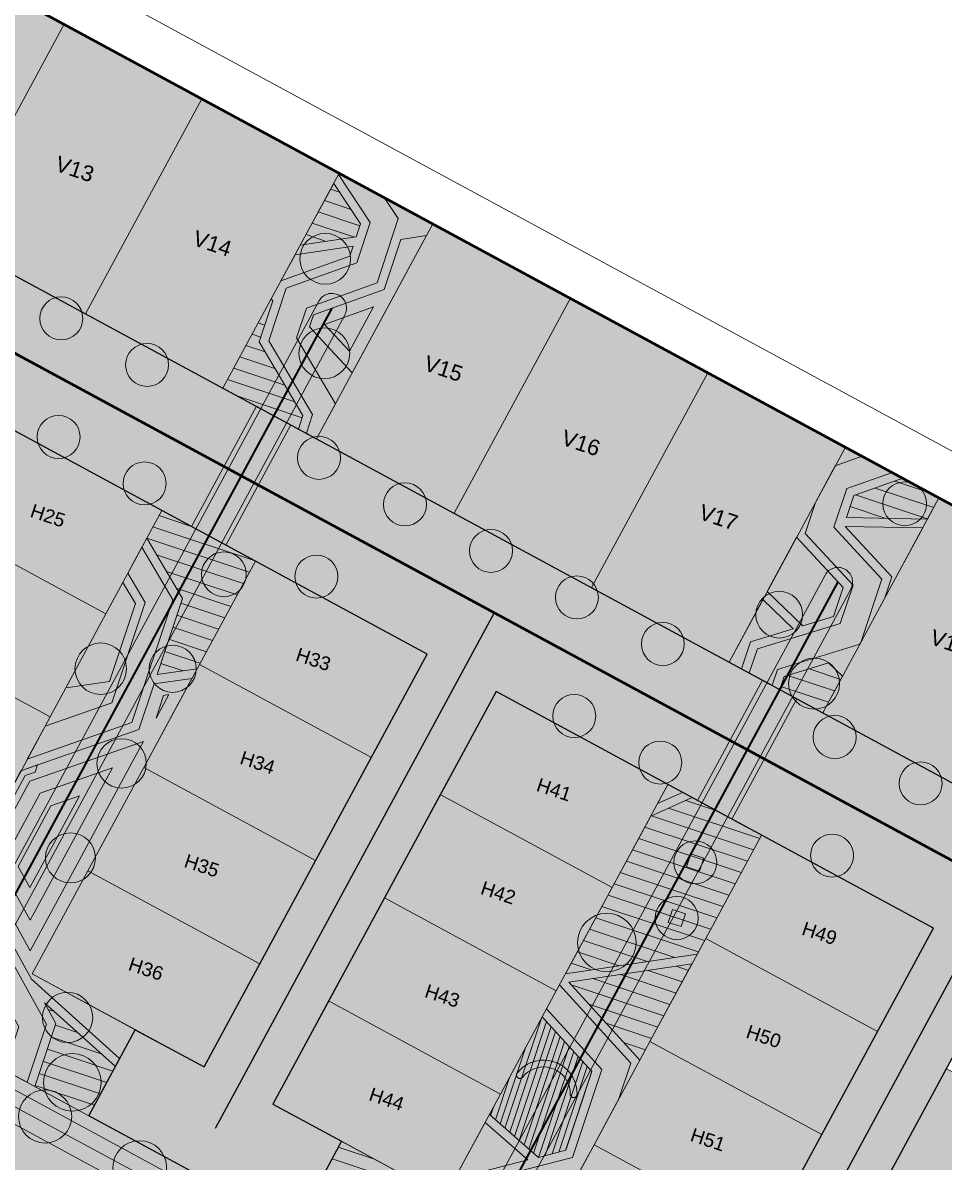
# Model space of a CAD drawing. Header units: metres. Extents: x 338560 to 339836, y 4035198 to 4035840.
# Drawn here: x 339251.2 to 339345.5, y 4035528.2 to 4035644.8 of the extents above; entities that cross this region are included whole.
import ezdxf
from ezdxf.enums import TextEntityAlignment as Align

# ---------------------------------------------------------------- set-up
doc = ezdxf.new("R2010")
doc.units = ezdxf.units.M
for name, color, linetype, lineweight in [('MP_BOUNDARY', 1, 'Continuous', 50), ('MP_BOUNDARY_COORDS', 6, 'Continuous', 18), ('MP_CIRC_EMERGENCY', 30, 'Continuous', 35), ('MP_CIRC_LOCAL', 8, 'Continuous', 25), ('MP_CIRC_PED', 3, 'Continuous', 35), ('MP_CIRC_VEHICLE', 250, 'Continuous', 50), ('MP_CROSSINGS', 7, 'Continuous', 13), ('MP_GARDEN_BEDS', 84, 'Continuous', 13), ('MP_GARDEN_PATH', 41, 'Continuous', 13), ('MP_GREEN', 3, 'Continuous', 13), ('MP_LANDSCAPE', 94, 'Continuous', 13), ('MP_PLOT_HOUSE', 40, 'Continuous', 18), ('MP_PLOT_VILLA', 30, 'Continuous', 18), ('MP_ROADS', 8, 'Continuous', 25), ('MP_TEXT_PLOTNO', 8, 'Continuous', 9), ('MP_TREES', 3, 'Continuous', 13)]:
    doc.layers.add(name, color=color, linetype=linetype, lineweight=lineweight)
for name, color, linetype in [('MP_HATCH_GREEN', 3, 'Continuous'), ('MP_HATCH_LANDSCAPE', 94, 'Continuous'), ('MP_HATCH_RES', 31, 'Continuous'), ('MP_HATCH_ROAD', 252, 'Continuous')]:
    doc.layers.add(name, color=color, linetype=linetype)
doc.styles.add('AR', font='arial.ttf')

msp = doc.modelspace()

# ---------------------------------------------------------------- hatches: boundary and pattern name
at = {"layer": 'MP_HATCH_GREEN', "true_color": 0x96cd78}
for points in [[(339293.16, 4035624.2), (339281.27, 4035602.21), (339271.68, 4035607.39), (339283.58, 4035629.38)], [(339344.96, 4035596.17), (339333.07, 4035574.18), (339323.48, 4035579.37), (339335.38, 4035601.36)], [(339232.02, 4035558.36), (339242.58, 4035552.65), (339248.29, 4035563.21), (339254, 4035573.76), (339259.71, 4035584.31), (339265.42, 4035594.87), (339275, 4035589.68), (339269.29, 4035579.13), (339263.58, 4035568.57), (339257.87, 4035558.02), (339252.16, 4035547.47), (339262.71, 4035541.76), (339257.95, 4035532.96), (339227.26, 4035549.57)], [(339283.82, 4035530.34), (339294.37, 4035524.63), (339300.08, 4035535.18), (339305.8, 4035545.73), (339311.51, 4035556.29), (339317.22, 4035566.84), (339324.68, 4035562.8), (339326.8, 4035561.66), (339321.09, 4035551.1), (339315.38, 4035540.55), (339309.67, 4035529.99), (339303.96, 4035519.44), (339314.51, 4035513.73), (339309.75, 4035504.93), (339279.06, 4035521.54)]]:
    msp.add_hatch(color=7, dxfattribs=at).paths.add_polyline_path(points)
at = {"layer": 'MP_HATCH_GREEN', "true_color": 0x78ba6e}
msp.add_hatch(color=7, dxfattribs=at).paths.add_polyline_path([(339175.46, 4035577.59), (339206.15, 4035560.99), (339210.53, 4035558.62), (339227.26, 4035549.57), (339257.95, 4035532.96), (339273.85, 4035524.36), (339279.06, 4035521.54), (339309.75, 4035504.93), (339314.77, 4035502.22), (339330.86, 4035493.51), (339350.54, 4035482.87), (339341.62, 4035456.1), (339336.89, 4035441.87), (339332.14, 4035443.45), (339309.37, 4035451.03), (339277.11, 4035461.77), (339254.34, 4035469.35), (339222.08, 4035480.09), (339199.31, 4035487.67), (339167.05, 4035498.41), (339144.28, 4035505.99), (339122.46, 4035513.26), (339148.7, 4035592.07), (339154.35, 4035589.01), (339165.14, 4035583.18)])
at = {"layer": 'MP_HATCH_LANDSCAPE', "true_color": 0xe29684}
for points in [[(339276.37, 4035612.22), (339278.16, 4035617.61), (339285.38, 4035620.2), (339286.76, 4035624.35), (339283.5, 4035629.24), (339283.58, 4035629.38), (339288.19, 4035626.89), (339289.63, 4035624.73), (339287.45, 4035618.18), (339280.23, 4035615.59), (339279.21, 4035612.53), (339283.21, 4035605.8), (339281.27, 4035602.21), (339280.22, 4035602.78), (339280.85, 4035604.69)], [(339334.86, 4035583.3), (339336.17, 4035587.22), (339331.26, 4035592.52), (339332.31, 4035595.68), (339334.35, 4035599.45), (339337.11, 4035600.42), (339340.2, 4035598.75), (339335.53, 4035597.11), (339334.21, 4035593.16), (339339.12, 4035587.86), (339336.96, 4035581.38), (339336.86, 4035581.19), (339328.42, 4035578.62), (339327.88, 4035576.99), (339325.55, 4035578.25), (339326.38, 4035580.72)], [(339260.3, 4035575.2), (339263.71, 4035585.45), (339261.94, 4035588.45), (339263.39, 4035591.12), (339266.55, 4035585.75), (339262.36, 4035573.17), (339251.65, 4035569.42), (339253.49, 4035572.82)], [(339316.17, 4035564.91), (339317.22, 4035566.84), (339318.7, 4035566.04)], [(339243.73, 4035554.78), (339245.2, 4035557.5), (339253.61, 4035542.31), (339251.64, 4035536.38), (339249.32, 4035537.63), (339250.78, 4035542.05)], [(339293.51, 4035525.1), (339294.37, 4035524.63), (339294.81, 4035525.43), (339307.46, 4035528.67), (339310.46, 4035537.69), (339304.81, 4035543.91), (339305.8, 4035545.73), (339306.12, 4035546.34), (339313.41, 4035538.32), (339312.2, 4035534.68), (339309.67, 4035529.99), (339307.5, 4035525.99), (339289.51, 4035521.39), (339287.96, 4035516.73), (339285.64, 4035517.98), (339287.49, 4035523.56)]]:
    msp.add_hatch(color=7, dxfattribs=at).paths.add_polyline_path(points)
at = {"layer": 'MP_HATCH_LANDSCAPE', "true_color": 0xd6d6d2}
for points in [[(339285.77, 4035624.21), (339285.32, 4035622.86), (339279.6, 4035622.03), (339283.02, 4035628.34)], [(339276.62, 4035616.52), (339276.79, 4035616.34), (339275.39, 4035612.12), (339279.87, 4035604.58), (339279.41, 4035603.21), (339271.68, 4035607.39)], [(339343.78, 4035593.99), (339335.49, 4035594.15), (339336.24, 4035596.41), (339341.27, 4035598.17), (339344.96, 4035596.17)], [(339267.54, 4035585.86), (339263.89, 4035592.04), (339265.42, 4035594.87), (339275, 4035589.68), (339269.29, 4035579.13), (339269.04, 4035578.68), (339264.95, 4035578.09)], [(339329.13, 4035577.9), (339333.66, 4035579.28), (339335.08, 4035577.91), (339333.07, 4035574.18), (339328.68, 4035576.56)], [(339315.46, 4035563.6), (339319.69, 4035565.5), (339324.68, 4035562.8), (339326.8, 4035561.66), (339321.09, 4035551.1), (339320.21, 4035549.48), (339306.74, 4035547.49), (339311.51, 4035556.29)], [(339315.38, 4035540.55), (339314.34, 4035538.63), (339307.08, 4035546.62), (339319.67, 4035548.49)], [(339257.95, 4035532.96), (339252.44, 4035535.94), (339254.59, 4035542.4), (339253.42, 4035544.51), (339260.67, 4035537.99)], [(339283.82, 4035530.34), (339292.34, 4035525.73), (339286.8, 4035524.31), (339284.83, 4035518.42), (339279.06, 4035521.54)]]:
    msp.add_hatch(color=7, dxfattribs=at).paths.add_polyline_path(points)
at = {"layer": 'MP_HATCH_LANDSCAPE', "true_color": 0x96c44a}
for points in [[(339284.92, 4035608.96), (339280.53, 4035613.65), (339280.95, 4035614.89), (339288.17, 4035617.49), (339289.87, 4035622.61), (339292.51, 4035622.99)], [(339251.01, 4035568.25), (339263.08, 4035572.46), (339264.63, 4035577.13), (339268.51, 4035577.69), (339263.58, 4035568.57), (339257.87, 4035558.02), (339252.16, 4035547.47), (339262.71, 4035541.76), (339261.11, 4035538.8), (339252.08, 4035546.93), (339245.7, 4035558.44), (339248.29, 4035563.21)], [(339257.95, 4035532.96), (339268.99, 4035526.99), (339254.23, 4035517.31), (339254.16, 4035517.37), (339254.02, 4035517.47), (339251.72, 4035519.04), (339251.59, 4035519.12), (339249.08, 4035520.65), (339248.96, 4035520.72), (339246.27, 4035522.19), (339246.16, 4035522.25), (339243.31, 4035523.65), (339243.2, 4035523.7), (339240.23, 4035525.01), (339240.12, 4035525.06), (339237.05, 4035526.28), (339236.94, 4035526.32), (339233.8, 4035527.43), (339233.7, 4035527.47), (339230.51, 4035528.46), (339230.4, 4035528.49), (339227.21, 4035529.36), (339227.1, 4035529.38), (339226.35, 4035529.56), (339223.34, 4035539.02), (339233.91, 4035545.97)]]:
    msp.add_hatch(color=7, dxfattribs=at).paths.add_polyline_path(points)
at = {"layer": 'MP_HATCH_LANDSCAPE', "true_color": 0x4e7834}
for points in [[(339284.67, 4035620.9), (339277.62, 4035618.37), (339279.07, 4035621.04), (339285, 4035621.9)], [(339339.43, 4035585.94), (339340.14, 4035588.08), (339335.35, 4035593.25), (339343.3, 4035593.1)], [(339330.39, 4035592.13), (339335.14, 4035587), (339334.15, 4035584.02), (339331.03, 4035583.07), (339327.39, 4035586.59)], [(339261.44, 4035587.52), (339262.73, 4035585.35), (339260.08, 4035577.38), (339255.61, 4035576.73), (339259.71, 4035584.31)], [(339326.95, 4035585.77), (339330.05, 4035582.77), (339325.67, 4035581.45), (339324.75, 4035578.68), (339323.48, 4035579.37)], [(339245.7, 4035558.44), (339248.29, 4035563.21), (339251.01, 4035568.25), (339252.7, 4035568.84), (339252.46, 4035568.12), (339251.43, 4035567.76), (339248.81, 4035562.92), (339246.39, 4035558.44), (339248.17, 4035555.22), (339247.91, 4035554.45)], [(339295.39, 4035526.51), (339298.51, 4035532.27), (339302.9, 4035528.43)]]:
    msp.add_hatch(color=7, dxfattribs=at).paths.add_polyline_path(points)
at = {"layer": 'MP_HATCH_LANDSCAPE', "true_color": 0xece2cc}
for points in [[(339241.75, 4035537.24), (339241.61, 4035537.19), (339241.47, 4035537.15), (339241.32, 4035537.13), (339241.17, 4035537.13), (339241.03, 4035537.13), (339240.88, 4035537.16), (339240.74, 4035537.19), (339240.6, 4035537.24), (339240.47, 4035537.31), (339240.34, 4035537.38), (339240.22, 4035537.47), (339240.11, 4035537.57), (339240.02, 4035537.68), (339239.93, 4035537.8), (339239.85, 4035537.92), (339239.79, 4035538.06), (339239.74, 4035538.2), (339239.71, 4035538.34), (339239.69, 4035538.49), (339239.68, 4035538.63), (339239.69, 4035538.78), (339239.71, 4035538.93), (339239.75, 4035539.07), (339239.8, 4035539.21), (339239.86, 4035539.34), (339281.5, 4035616.3), (339281.58, 4035616.42), (339281.66, 4035616.54), (339281.76, 4035616.65), (339281.87, 4035616.75), (339281.99, 4035616.83), (339282.12, 4035616.91), (339282.25, 4035616.97), (339282.39, 4035617.02), (339282.53, 4035617.06), (339282.68, 4035617.08), (339282.83, 4035617.08), (339282.97, 4035617.07), (339283.12, 4035617.05), (339283.26, 4035617.02), (339283.4, 4035616.97), (339283.53, 4035616.9), (339283.66, 4035616.83), (339283.78, 4035616.74), (339283.88, 4035616.64), (339283.98, 4035616.53), (339284.07, 4035616.41), (339284.14, 4035616.28), (339284.21, 4035616.15), (339284.26, 4035616.01), (339284.29, 4035615.87), (339284.31, 4035615.72), (339284.32, 4035615.58), (339284.31, 4035615.43), (339284.29, 4035615.28), (339284.25, 4035615.14), (339284.2, 4035615), (339284.14, 4035614.87), (339242.5, 4035537.91), (339242.42, 4035537.79), (339242.33, 4035537.67), (339242.24, 4035537.56), (339242.13, 4035537.46), (339242.01, 4035537.37), (339241.88, 4035537.3)], [(339293.55, 4035509.21), (339293.41, 4035509.16), (339293.26, 4035509.13), (339293.12, 4035509.11), (339292.97, 4035509.1), (339292.82, 4035509.11), (339292.68, 4035509.13), (339292.54, 4035509.17), (339292.4, 4035509.22), (339292.27, 4035509.28), (339292.14, 4035509.36), (339292.02, 4035509.44), (339291.91, 4035509.54), (339291.82, 4035509.65), (339291.73, 4035509.77), (339291.65, 4035509.9), (339291.59, 4035510.03), (339291.54, 4035510.17), (339291.51, 4035510.31), (339291.49, 4035510.46), (339291.48, 4035510.61), (339291.49, 4035510.75), (339291.51, 4035510.9), (339291.55, 4035511.04), (339291.6, 4035511.18), (339291.66, 4035511.31), (339333.3, 4035588.27), (339333.37, 4035588.4), (339333.46, 4035588.51), (339333.56, 4035588.62), (339333.67, 4035588.72), (339333.79, 4035588.81), (339333.92, 4035588.88), (339334.05, 4035588.95), (339334.19, 4035588.99), (339334.33, 4035589.03), (339334.48, 4035589.05), (339334.63, 4035589.06), (339334.77, 4035589.05), (339334.92, 4035589.03), (339335.06, 4035588.99), (339335.2, 4035588.94), (339335.33, 4035588.88), (339335.46, 4035588.8), (339335.57, 4035588.71), (339335.68, 4035588.61), (339335.78, 4035588.5), (339335.87, 4035588.38), (339335.94, 4035588.26), (339336.01, 4035588.12), (339336.06, 4035587.99), (339336.09, 4035587.84), (339336.11, 4035587.7), (339336.12, 4035587.55), (339336.11, 4035587.4), (339336.09, 4035587.26), (339336.05, 4035587.11), (339336, 4035586.98), (339335.94, 4035586.84), (339294.3, 4035509.89), (339294.22, 4035509.76), (339294.13, 4035509.64), (339294.03, 4035509.53), (339293.93, 4035509.43), (339293.81, 4035509.35), (339293.68, 4035509.27)], [(339307.14, 4035535.88), (339307.03, 4035536.22), (339306.88, 4035536.54), (339306.69, 4035536.84), (339306.46, 4035537.12), (339306.19, 4035537.36), (339305.9, 4035537.56), (339305.58, 4035537.72), (339305.24, 4035537.84), (339304.89, 4035537.92), (339304.53, 4035537.95), (339304.18, 4035537.93), (339303.83, 4035537.86), (339303.49, 4035537.75), (339303.16, 4035537.6), (339302.86, 4035537.4), (339302.59, 4035537.17), (339302.34, 4035536.88), (339302.32, 4035536.86), (339302.29, 4035536.84), (339302.26, 4035536.82), (339302.23, 4035536.8), (339302.2, 4035536.79), (339302.17, 4035536.78), (339302.13, 4035536.77), (339302.1, 4035536.77), (339302.06, 4035536.77), (339302.03, 4035536.77), (339302, 4035536.78), (339301.96, 4035536.79), (339301.93, 4035536.8), (339301.9, 4035536.82), (339301.87, 4035536.84), (339301.85, 4035536.86), (339301.82, 4035536.88), (339301.8, 4035536.91), (339301.78, 4035536.94), (339301.76, 4035536.97), (339301.75, 4035537), (339301.74, 4035537.03), (339301.73, 4035537.06), (339301.73, 4035537.1), (339301.73, 4035537.13), (339301.73, 4035537.17), (339301.74, 4035537.2), (339301.75, 4035537.23), (339301.76, 4035537.27), (339301.78, 4035537.3), (339301.8, 4035537.32), (339301.82, 4035537.35), (339302.09, 4035537.65), (339302.12, 4035537.68), (339302.42, 4035537.95), (339302.46, 4035537.98), (339302.8, 4035538.2), (339302.84, 4035538.22), (339303.2, 4035538.39), (339303.25, 4035538.41), (339303.63, 4035538.54), (339303.67, 4035538.55), (339304.07, 4035538.62), (339304.12, 4035538.63), (339304.52, 4035538.65), (339304.57, 4035538.65), (339304.97, 4035538.62), (339305.01, 4035538.61), (339305.41, 4035538.52), (339305.45, 4035538.51), (339305.83, 4035538.38), (339305.88, 4035538.36), (339306.24, 4035538.17), (339306.28, 4035538.15), (339306.61, 4035537.92), (339306.64, 4035537.89), (339306.94, 4035537.62), (339306.97, 4035537.59), (339307.24, 4035537.28), (339307.26, 4035537.24), (339307.48, 4035536.9), (339307.5, 4035536.86), (339307.67, 4035536.5), (339307.69, 4035536.45), (339307.81, 4035536.07), (339307.82, 4035536.02), (339307.9, 4035535.63), (339307.9, 4035535.58), (339307.92, 4035535.18), (339307.92, 4035535.14), (339307.91, 4035535.11), (339307.91, 4035535.08), (339307.9, 4035535.04), (339307.88, 4035535.01), (339307.87, 4035534.98), (339307.85, 4035534.95), (339307.83, 4035534.93), (339307.8, 4035534.9), (339307.78, 4035534.88), (339307.75, 4035534.86), (339307.72, 4035534.85), (339307.69, 4035534.83), (339307.65, 4035534.82), (339307.62, 4035534.82), (339307.58, 4035534.81), (339307.55, 4035534.81), (339307.52, 4035534.82), (339307.48, 4035534.82), (339307.45, 4035534.83), (339307.42, 4035534.85), (339307.39, 4035534.86), (339307.36, 4035534.88), (339307.33, 4035534.9), (339307.31, 4035534.93), (339307.29, 4035534.96), (339307.27, 4035534.98), (339307.25, 4035535.01), (339307.24, 4035535.05), (339307.23, 4035535.08), (339307.22, 4035535.11), (339307.22, 4035535.15), (339307.2, 4035535.53)]]:
    msp.add_hatch(color=7, dxfattribs=at).paths.add_polyline_path(points)
at = {"layer": 'MP_HATCH_LANDSCAPE', "true_color": 0x6ea046}
for points in [[(339320.46, 4035557.99), (339320.91, 4035559.32), (339319.58, 4035559.76), (339319.13, 4035558.43)], [(339318.57, 4035552.3), (339319.01, 4035553.62), (339317.68, 4035554.07), (339317.24, 4035552.74)]]:
    msp.add_hatch(color=7, dxfattribs=at).paths.add_polyline_path(points)
at = {"layer": 'MP_HATCH_LANDSCAPE', "true_color": 0xcc9264}
msp.add_hatch(color=7, dxfattribs=at).paths.add_polyline_path([(339304.36, 4035543.08), (339309.44, 4035537.48), (339306.76, 4035529.42), (339303.96, 4035528.7), (339298.95, 4035533.08), (339300.08, 4035535.18)])
at = {"layer": 'MP_HATCH_RES', "true_color": 0xfecc66}
for points in [[(339241.36, 4035652.22), (339255.44, 4035644.61), (339243.54, 4035622.62), (339229.47, 4035630.24)], [(339255.44, 4035644.61), (339269.51, 4035637), (339257.61, 4035615.01), (339243.54, 4035622.62)], [(339269.51, 4035637), (339283.58, 4035629.38), (339271.68, 4035607.39), (339257.61, 4035615.01)], [(339293.16, 4035624.2), (339307.24, 4035616.58), (339295.34, 4035594.6), (339281.27, 4035602.21)], [(339307.24, 4035616.58), (339321.31, 4035608.97), (339309.41, 4035586.98), (339295.34, 4035594.6)], [(339321.31, 4035608.97), (339335.38, 4035601.36), (339323.48, 4035579.37), (339309.41, 4035586.98)], [(339344.96, 4035596.17), (339359.04, 4035588.56), (339347.14, 4035566.57), (339333.07, 4035574.18)]]:
    msp.add_hatch(color=7, dxfattribs=at).paths.add_polyline_path(points)
at = {"layer": 'MP_HATCH_RES', "true_color": 0xf26722}
for points in [[(339247.83, 4035604.39), (339265.42, 4035594.87), (339259.71, 4035584.31), (339242.12, 4035593.83)], [(339242.12, 4035593.83), (339259.71, 4035584.31), (339254, 4035573.76), (339236.41, 4035583.28)], [(339275, 4035589.68), (339292.59, 4035580.17), (339286.88, 4035569.61), (339269.29, 4035579.13)], [(339236.41, 4035583.28), (339254, 4035573.76), (339248.29, 4035563.21), (339230.69, 4035572.72)], [(339269.29, 4035579.13), (339286.88, 4035569.61), (339281.17, 4035559.06), (339263.58, 4035568.57)], [(339299.63, 4035576.36), (339317.22, 4035566.84), (339311.51, 4035556.29), (339293.92, 4035565.81)], [(339263.58, 4035568.57), (339281.17, 4035559.06), (339275.46, 4035548.5), (339257.87, 4035558.02)], [(339293.92, 4035565.81), (339311.51, 4035556.29), (339305.8, 4035545.73), (339288.2, 4035555.25)], [(339326.8, 4035561.66), (339344.39, 4035552.14), (339338.68, 4035541.59), (339321.09, 4035551.1)], [(339257.87, 4035558.02), (339275.46, 4035548.5), (339269.75, 4035537.95), (339252.16, 4035547.47)], [(339288.2, 4035555.25), (339305.8, 4035545.73), (339300.08, 4035535.18), (339282.49, 4035544.7)], [(339321.09, 4035551.1), (339338.68, 4035541.59), (339332.97, 4035531.03), (339315.38, 4035540.55)], [(339282.49, 4035544.7), (339300.08, 4035535.18), (339294.37, 4035524.63), (339276.78, 4035534.14)], [(339315.38, 4035540.55), (339332.97, 4035531.03), (339327.26, 4035520.48), (339309.67, 4035529.99)], [(339345.71, 4035537.78), (339363.3, 4035528.26), (339357.59, 4035517.71), (339340, 4035527.22)], [(339309.67, 4035529.99), (339327.26, 4035520.48), (339321.55, 4035509.92), (339303.96, 4035519.44)]]:
    msp.add_hatch(color=7, dxfattribs=at).paths.add_polyline_path(points)
at = {"layer": 'MP_HATCH_ROAD', "true_color": 0xe1e1e1}
h = msp.add_hatch(color=7, dxfattribs=at)
h.paths.add_polyline_path([(339001.22, 4035480.22), (338999.08, 4035482.3), (338997.15, 4035484.59), (338995.46, 4035487.06), (338994.02, 4035489.68), (338992.85, 4035492.44), (338991.96, 4035495.29), (338991.36, 4035498.23), (338991.06, 4035501.2), (338991.05, 4035504.19), (338991.34, 4035507.17), (338991.93, 4035510.11), (339037.71, 4035691.48), (339038.55, 4035694.23), (339039.64, 4035696.88), (339040.99, 4035699.42), (339042.56, 4035701.82), (339044.37, 4035704.06), (339046.37, 4035706.11), (339048.57, 4035707.96), (339050.93, 4035709.6), (339053.44, 4035711), (339056.07, 4035712.15), (339058.79, 4035713.05), (339061.6, 4035713.68), (339064.44, 4035714.04), (339067.31, 4035714.13), (339070.18, 4035713.95), (339073.01, 4035713.49), (339075.79, 4035712.76), (339078.49, 4035711.77), (339081.08, 4035710.52), (339436.15, 4035518.41), (339444.16, 4035542.5), (339462.03, 4035532.83), (339454.01, 4035508.75), (339769.23, 4035338.2), (339771.72, 4035336.69), (339774.05, 4035334.95), (339776.2, 4035333), (339778.15, 4035330.84), (339779.88, 4035328.51), (339781.38, 4035326.02), (339782.63, 4035323.4), (339783.62, 4035320.66), (339784.34, 4035317.85), (339784.79, 4035314.98), (339784.95, 4035312.07), (339784.84, 4035309.17), (339784.44, 4035306.29), (339783.77, 4035303.46), (339782.83, 4035300.71), (339781.62, 4035298.07), (339780.17, 4035295.55), (339751.82, 4035251.6), (339750.04, 4035249.13), (339748.03, 4035246.85), (339745.79, 4035244.79), (339743.35, 4035242.96), (339740.74, 4035241.4), (339737.99, 4035240.1), (339735.12, 4035239.09), (339732.16, 4035238.38), (339729.14, 4035237.97), (339726.1, 4035237.86), (339723.07, 4035238.07), (339720.07, 4035238.58), (339717.13, 4035239.39), (339631.04, 4035268.06), (339623.15, 4035244.34), (339619.66, 4035245.5), (339611.76, 4035248.13), (339619.66, 4035271.85), (339011.54, 4035474.3), (339008.75, 4035475.38), (339006.09, 4035476.74), (339003.57, 4035478.36)])
h.paths.add_polyline_path([(339163.89, 4035488.92), (339156.3, 4035491.45), (339141.14, 4035445.91), (339188.58, 4035430.11), (339203.74, 4035475.66), (339196.15, 4035478.18), (339199.31, 4035487.67), (339222.08, 4035480.09), (339218.92, 4035470.6), (339211.33, 4035473.13), (339196.17, 4035427.59), (339243.61, 4035411.79), (339258.77, 4035457.34), (339251.18, 4035459.86), (339254.34, 4035469.35), (339277.11, 4035461.77), (339273.95, 4035452.28), (339266.36, 4035454.81), (339251.2, 4035409.27), (339298.64, 4035393.47), (339313.8, 4035439.02), (339306.21, 4035441.54), (339309.37, 4035451.03), (339332.14, 4035443.45), (339328.98, 4035433.96), (339321.39, 4035436.49), (339306.23, 4035390.95), (339331.21, 4035382.63), (339378.65, 4035366.84), (339388.78, 4035363.47), (339405.81, 4035414.63), (339404.43, 4035415.72), (339403.01, 4035417.07), (339401.73, 4035418.56), (339400.61, 4035420.17), (339399.64, 4035421.88), (339398.85, 4035423.68), (339398.24, 4035425.54), (339397.81, 4035427.46), (339397.58, 4035429.41), (339397.54, 4035431.37), (339397.68, 4035433.33), (339398.02, 4035435.26), (339398.55, 4035437.15), (339399.26, 4035438.98), (339400.15, 4035440.73), (339401.2, 4035442.39), (339402.41, 4035443.93), (339403.77, 4035445.35), (339405.26, 4035446.63), (339406.87, 4035447.75), (339408.58, 4035448.72), (339410.37, 4035449.51), (339412.24, 4035450.12), (339413.5, 4035450.4), (339431.66, 4035504.92), (339351.42, 4035548.33), (339328.58, 4035506.12), (339335.62, 4035502.31), (339330.86, 4035493.51), (339309.75, 4035504.93), (339314.51, 4035513.73), (339321.55, 4035509.92), (339344.39, 4035552.14), (339299.63, 4035576.36), (339276.78, 4035534.14), (339283.82, 4035530.34), (339279.06, 4035521.54), (339257.95, 4035532.96), (339262.71, 4035541.76), (339269.75, 4035537.95), (339292.59, 4035580.17), (339247.83, 4035604.39), (339224.98, 4035562.17), (339232.02, 4035558.36), (339227.26, 4035549.57), (339206.15, 4035560.99), (339210.91, 4035569.78), (339217.95, 4035565.98), (339240.79, 4035608.19), (339196.03, 4035632.41), (339173.19, 4035590.19), (339180.22, 4035586.39), (339175.46, 4035577.59), (339154.35, 4035589.01), (339159.11, 4035597.81), (339166.15, 4035594), (339188.99, 4035636.22), (339134.65, 4035665.62), (339100.2, 4035684.26), (339074.71, 4035698.05), (339073.03, 4035698.86), (339071.59, 4035699.39), (339070.11, 4035699.77), (339068.6, 4035700.02), (339067.07, 4035700.12), (339065.54, 4035700.07), (339064.03, 4035699.88), (339062.53, 4035699.54), (339061.08, 4035699.06), (339059.68, 4035698.45), (339058.34, 4035697.7), (339057.09, 4035696.83), (339055.92, 4035695.84), (339054.85, 4035694.75), (339053.89, 4035693.56), (339053.05, 4035692.28), (339052.33, 4035690.93), (339051.75, 4035689.51), (339051.2, 4035687.73), (339005.59, 4035507.02), (339005.21, 4035505.11), (339005.05, 4035503.53), (339005.06, 4035501.93), (339005.22, 4035500.35), (339005.54, 4035498.78), (339006.01, 4035497.26), (339006.63, 4035495.79), (339007.4, 4035494.4), (339008.3, 4035493.08), (339009.33, 4035491.86), (339010.47, 4035490.75), (339011.72, 4035489.76), (339013.06, 4035488.9), (339014.48, 4035488.18), (339016.29, 4035487.47), (339072.83, 4035468.65), (339093.7, 4035461.7), (339133.55, 4035448.44), (339148.71, 4035493.98), (339141.12, 4035496.5), (339144.28, 4035505.99), (339167.05, 4035498.41)])
h.paths.add_polyline_path([(339518.74, 4035370.79), (339503.58, 4035325.24), (339551.02, 4035309.45), (339566.18, 4035354.99), (339558.59, 4035357.52), (339561.75, 4035367.01), (339584.52, 4035359.43), (339581.36, 4035349.94), (339573.77, 4035352.47), (339558.61, 4035306.92), (339606.05, 4035291.13), (339621.21, 4035336.67), (339613.62, 4035339.2), (339616.78, 4035348.69), (339639.55, 4035341.11), (339636.4, 4035331.62), (339628.8, 4035334.15), (339613.64, 4035288.6), (339721.22, 4035252.79), (339723.12, 4035252.26), (339724.72, 4035251.99), (339726.34, 4035251.88), (339727.96, 4035251.93), (339729.57, 4035252.15), (339731.14, 4035252.53), (339732.67, 4035253.07), (339734.14, 4035253.76), (339735.53, 4035254.6), (339736.83, 4035255.57), (339738.02, 4035256.67), (339739.09, 4035257.88), (339740.25, 4035259.49), (339768.22, 4035302.85), (339769.16, 4035304.49), (339769.81, 4035305.9), (339770.31, 4035307.36), (339770.67, 4035308.87), (339770.88, 4035310.4), (339770.94, 4035311.95), (339770.85, 4035313.5), (339770.61, 4035315.03), (339770.23, 4035316.53), (339769.7, 4035317.98), (339769.03, 4035319.38), (339768.23, 4035320.71), (339767.31, 4035321.95), (339766.27, 4035323.1), (339765.13, 4035324.14), (339763.89, 4035325.07), (339762.27, 4035326.05), (339449.52, 4035495.26), (339432.48, 4035444.08), (339433.32, 4035443.1), (339434.45, 4035441.49), (339435.41, 4035439.78), (339436.2, 4035437.99), (339436.82, 4035436.12), (339437.24, 4035434.21), (339437.48, 4035432.26), (339437.52, 4035430.29), (339437.37, 4035428.34), (339437.03, 4035426.4), (339436.5, 4035424.51), (339435.79, 4035422.68), (339434.91, 4035420.93), (339433.85, 4035419.28), (339432.64, 4035417.73), (339431.29, 4035416.31), (339429.8, 4035415.04), (339428.19, 4035413.91), (339426.48, 4035412.95), (339424.68, 4035412.16), (339422.82, 4035411.54), (339420.9, 4035411.12), (339418.95, 4035410.88), (339417.2, 4035410.84), (339400.16, 4035359.68), (339495.99, 4035327.77), (339511.15, 4035373.31), (339503.56, 4035375.84), (339506.72, 4035385.33), (339529.49, 4035377.75), (339526.33, 4035368.26)])
h.paths.add_polyline_path([(339427.45, 4035429.58), (339427.52, 4035430.56), (339427.5, 4035431.54), (339427.38, 4035432.52), (339427.17, 4035433.48), (339426.87, 4035434.41), (339426.47, 4035435.31), (339425.99, 4035436.16), (339425.43, 4035436.97), (339424.79, 4035437.71), (339424.08, 4035438.39), (339423.3, 4035438.99), (339422.48, 4035439.52), (339421.6, 4035439.96), (339420.69, 4035440.32), (339419.74, 4035440.58), (339418.77, 4035440.75), (339417.8, 4035440.83), (339416.82, 4035440.81), (339415.84, 4035440.69), (339414.88, 4035440.48), (339413.95, 4035440.17), (339413.05, 4035439.77), (339412.2, 4035439.29), (339411.39, 4035438.73), (339410.65, 4035438.09), (339409.97, 4035437.38), (339409.37, 4035436.61), (339408.84, 4035435.78), (339408.4, 4035434.91), (339408.04, 4035433.99), (339407.78, 4035433.05), (339407.61, 4035432.08), (339407.53, 4035431.1), (339407.55, 4035430.12), (339407.67, 4035429.14), (339407.88, 4035428.19), (339408.19, 4035427.25), (339408.59, 4035426.36), (339409.07, 4035425.5), (339409.63, 4035424.7), (339410.27, 4035423.95), (339410.98, 4035423.27), (339411.75, 4035422.67), (339412.58, 4035422.14), (339413.45, 4035421.7), (339414.37, 4035421.34), (339415.31, 4035421.08), (339416.28, 4035420.91), (339417.26, 4035420.84), (339418.24, 4035420.86), (339419.21, 4035420.97), (339420.17, 4035421.19), (339421.11, 4035421.49), (339422, 4035421.89), (339422.86, 4035422.37), (339423.66, 4035422.93), (339424.41, 4035423.57), (339425.08, 4035424.28), (339425.69, 4035425.05), (339426.22, 4035425.88), (339426.66, 4035426.76), (339427.02, 4035427.67), (339427.28, 4035428.62)])
h.paths.add_polyline_path([(339453.1, 4035531.34), (339449.3, 4035532.61), (339423.84, 4035456.13), (339427.64, 4035454.87)])

# ---------------------------------------------------------------- linework, layer by layer
at = {"layer": 'MP_BOUNDARY'}
msp.add_lwpolyline([(338955.19, 4035466.71), (339030.78, 4035766.16), (339833.37, 4035331.92), (339749.71, 4035202.2)], close=True, dxfattribs=at)
at = {"layer": 'MP_BOUNDARY_COORDS'}
msp.add_lwpolyline([(338954, 4035462), (339032, 4035771), (339836, 4035336), (339747, 4035198)], close=True, dxfattribs=at)
at = {"layer": 'MP_CIRC_EMERGENCY'}
msp.add_lwpolyline([(339077.89, 4035704.29), (339765.75, 4035332.12)], dxfattribs=at)
at = {"layer": 'MP_CIRC_LOCAL'}
for points in [[(339299.44, 4035584.42), (339270.89, 4035531.65)], [(339351.24, 4035556.39), (339322.69, 4035503.62)]]:
    msp.add_lwpolyline(points, dxfattribs=at)
at = {"layer": 'MP_CIRC_PED'}
for points in [[(339282.82, 4035615.58), (339241.18, 4035538.62)], [(339334.62, 4035587.56), (339292.98, 4035510.6)]]:
    msp.add_lwpolyline(points, dxfattribs=at)
at = {"layer": 'MP_CIRC_VEHICLE'}
msp.add_lwpolyline([(339077.89, 4035704.29), (339765.75, 4035332.12)], dxfattribs=at)
at = {"layer": 'MP_CROSSINGS'}
for points in [[(339275.11, 4035605.54), (339278.63, 4035603.64), (339271.97, 4035591.32), (339268.45, 4035593.23)], [(339326.91, 4035577.51), (339330.43, 4035575.61), (339323.77, 4035563.3), (339320.25, 4035565.2)]]:
    msp.add_lwpolyline(points, close=True, dxfattribs=at)
at = {"layer": 'MP_GARDEN_BEDS'}
for points in [[(339284.92, 4035608.96), (339280.53, 4035613.65), (339280.95, 4035614.89), (339288.17, 4035617.49), (339289.87, 4035622.61), (339292.51, 4035622.99)], [(339284.67, 4035620.9), (339277.62, 4035618.37), (339279.07, 4035621.04), (339285, 4035621.9)], [(339339.43, 4035585.94), (339340.14, 4035588.08), (339335.35, 4035593.25), (339343.3, 4035593.1)], [(339330.39, 4035592.13), (339335.14, 4035587), (339334.15, 4035584.02), (339331.03, 4035583.07), (339327.39, 4035586.59)], [(339261.44, 4035587.52), (339262.73, 4035585.35), (339260.08, 4035577.38), (339255.61, 4035576.73), (339259.71, 4035584.31)], [(339326.95, 4035585.77), (339330.05, 4035582.77), (339325.67, 4035581.45), (339324.75, 4035578.68), (339323.48, 4035579.37)], [(339251.01, 4035568.25), (339263.08, 4035572.46), (339264.63, 4035577.13), (339268.51, 4035577.69), (339263.58, 4035568.57), (339257.87, 4035558.02), (339252.16, 4035547.47), (339262.71, 4035541.76), (339261.11, 4035538.8), (339252.08, 4035546.93), (339245.7, 4035558.44), (339248.29, 4035563.21)], [(339245.7, 4035558.44), (339248.29, 4035563.21), (339251.01, 4035568.25), (339252.7, 4035568.84), (339252.46, 4035568.12), (339251.43, 4035567.76), (339248.81, 4035562.92), (339246.39, 4035558.44), (339248.17, 4035555.22), (339247.91, 4035554.45)], [(339295.39, 4035526.51), (339298.51, 4035532.27), (339302.9, 4035528.43)]]:
    msp.add_lwpolyline(points, close=True, dxfattribs=at)
msp.add_lwpolyline([(339233.91, 4035545.97), (339257.95, 4035532.96), (339268.99, 4035526.99), (339254.23, 4035517.31), (339254.16, 4035517.37), (339254.02, 4035517.47), (339251.72, 4035519.04), (339251.59, 4035519.12), (339249.08, 4035520.65)], dxfattribs=at)
at = {"layer": 'MP_GARDEN_PATH'}
for points in [[(339276.37, 4035612.22), (339278.16, 4035617.61), (339285.38, 4035620.2), (339286.76, 4035624.35), (339283.5, 4035629.24), (339283.58, 4035629.38), (339288.19, 4035626.89), (339289.63, 4035624.73), (339287.45, 4035618.18), (339280.23, 4035615.59), (339279.21, 4035612.53), (339283.21, 4035605.8), (339281.27, 4035602.21), (339280.22, 4035602.78), (339280.85, 4035604.69)], [(339334.86, 4035583.3), (339336.17, 4035587.22), (339331.26, 4035592.52), (339332.31, 4035595.68), (339334.35, 4035599.45), (339337.11, 4035600.42), (339340.2, 4035598.75), (339335.53, 4035597.11), (339334.21, 4035593.16), (339339.12, 4035587.86), (339336.96, 4035581.38), (339336.86, 4035581.19), (339328.42, 4035578.62), (339327.88, 4035576.99), (339325.55, 4035578.25), (339326.38, 4035580.72)], [(339260.3, 4035575.2), (339263.71, 4035585.45), (339261.94, 4035588.45), (339263.39, 4035591.12), (339266.55, 4035585.75), (339262.36, 4035573.17), (339251.65, 4035569.42), (339253.49, 4035572.82)], [(339316.17, 4035564.91), (339317.22, 4035566.84), (339318.7, 4035566.04)], [(339243.73, 4035554.78), (339245.2, 4035557.5), (339253.61, 4035542.31), (339251.64, 4035536.38), (339249.32, 4035537.63), (339250.78, 4035542.05)], [(339293.51, 4035525.1), (339294.37, 4035524.63), (339294.81, 4035525.43), (339307.46, 4035528.67), (339310.46, 4035537.69), (339304.81, 4035543.91), (339305.8, 4035545.73), (339306.12, 4035546.34), (339313.41, 4035538.32), (339312.2, 4035534.68), (339309.67, 4035529.99), (339307.5, 4035525.99), (339289.51, 4035521.39), (339287.96, 4035516.73), (339285.64, 4035517.98), (339287.49, 4035523.56)]]:
    msp.add_lwpolyline(points, close=True, dxfattribs=at)
for points in [[(339239.86, 4035539.34), (339281.5, 4035616.3), (339281.58, 4035616.42), (339281.66, 4035616.54), (339281.76, 4035616.65), (339281.87, 4035616.75), (339281.99, 4035616.83), (339282.12, 4035616.91), (339282.25, 4035616.97), (339282.39, 4035617.02), (339282.53, 4035617.06), (339282.68, 4035617.08), (339282.83, 4035617.08), (339282.97, 4035617.07), (339283.12, 4035617.05), (339283.26, 4035617.02), (339283.4, 4035616.97), (339283.53, 4035616.9), (339283.66, 4035616.83), (339283.78, 4035616.74), (339283.88, 4035616.64), (339283.98, 4035616.53), (339284.07, 4035616.41), (339284.14, 4035616.28), (339284.21, 4035616.15), (339284.26, 4035616.01), (339284.29, 4035615.87), (339284.31, 4035615.72), (339284.32, 4035615.58), (339284.31, 4035615.43), (339284.29, 4035615.28), (339284.25, 4035615.14), (339284.2, 4035615), (339284.14, 4035614.87), (339242.5, 4035537.91)], [(339291.66, 4035511.31), (339333.3, 4035588.27), (339333.37, 4035588.4), (339333.46, 4035588.51), (339333.56, 4035588.62), (339333.67, 4035588.72), (339333.79, 4035588.81), (339333.92, 4035588.88), (339334.05, 4035588.95), (339334.19, 4035588.99), (339334.33, 4035589.03), (339334.48, 4035589.05), (339334.63, 4035589.06), (339334.77, 4035589.05), (339334.92, 4035589.03), (339335.06, 4035588.99), (339335.2, 4035588.94), (339335.33, 4035588.88), (339335.46, 4035588.8), (339335.57, 4035588.71), (339335.68, 4035588.61), (339335.78, 4035588.5), (339335.87, 4035588.38), (339335.94, 4035588.26), (339336.01, 4035588.12), (339336.06, 4035587.99), (339336.09, 4035587.84), (339336.11, 4035587.7), (339336.12, 4035587.55), (339336.11, 4035587.4), (339336.09, 4035587.26), (339336.05, 4035587.11), (339336, 4035586.98), (339335.94, 4035586.84), (339294.3, 4035509.89)]]:
    msp.add_lwpolyline(points, dxfattribs=at)
at = {"layer": 'MP_GREEN'}
for points in [[(339293.16, 4035624.2), (339281.27, 4035602.21), (339271.68, 4035607.39), (339283.58, 4035629.38)], [(339344.96, 4035596.17), (339333.07, 4035574.18), (339323.48, 4035579.37), (339335.38, 4035601.36)], [(339232.02, 4035558.36), (339242.58, 4035552.65), (339248.29, 4035563.21), (339254, 4035573.76), (339259.71, 4035584.31), (339265.42, 4035594.87), (339275, 4035589.68), (339269.29, 4035579.13), (339263.58, 4035568.57), (339257.87, 4035558.02), (339252.16, 4035547.47), (339262.71, 4035541.76), (339257.95, 4035532.96), (339227.26, 4035549.57)], [(339283.82, 4035530.34), (339294.37, 4035524.63), (339300.08, 4035535.18), (339305.8, 4035545.73), (339311.51, 4035556.29), (339317.22, 4035566.84), (339324.68, 4035562.8), (339326.8, 4035561.66), (339321.09, 4035551.1), (339315.38, 4035540.55), (339309.67, 4035529.99), (339303.96, 4035519.44), (339314.51, 4035513.73), (339309.75, 4035504.93), (339279.06, 4035521.54)]]:
    msp.add_lwpolyline(points, close=True, dxfattribs=at)
msp.add_lwpolyline([(339227.26, 4035549.57), (339257.95, 4035532.96), (339273.85, 4035524.36), (339279.06, 4035521.54), (339309.75, 4035504.93), (339314.77, 4035502.22), (339330.86, 4035493.51), (339350.54, 4035482.87), (339341.62, 4035456.1), (339336.89, 4035441.87), (339332.14, 4035443.45), (339309.37, 4035451.03), (339277.11, 4035461.77), (339254.34, 4035469.35), (339222.08, 4035480.09)], dxfattribs=at)
at = {"layer": 'MP_LANDSCAPE'}
for points in [[(339285.77, 4035624.21), (339285.32, 4035622.86), (339279.6, 4035622.03), (339283.02, 4035628.34)], [(339276.62, 4035616.52), (339276.79, 4035616.34), (339275.39, 4035612.12), (339279.87, 4035604.58), (339279.41, 4035603.21), (339271.68, 4035607.39)], [(339343.78, 4035593.99), (339335.49, 4035594.15), (339336.24, 4035596.41), (339341.27, 4035598.17), (339344.96, 4035596.17)], [(339267.54, 4035585.86), (339263.89, 4035592.04), (339265.42, 4035594.87), (339275, 4035589.68), (339269.29, 4035579.13), (339269.04, 4035578.68), (339264.95, 4035578.09)], [(339329.13, 4035577.9), (339333.66, 4035579.28), (339335.08, 4035577.91), (339333.07, 4035574.18), (339328.68, 4035576.56)], [(339315.46, 4035563.6), (339319.69, 4035565.5), (339324.68, 4035562.8), (339326.8, 4035561.66), (339321.09, 4035551.1), (339320.21, 4035549.48), (339306.74, 4035547.49), (339311.51, 4035556.29)], [(339320.46, 4035557.99), (339320.91, 4035559.32), (339319.58, 4035559.76), (339319.13, 4035558.43)], [(339318.57, 4035552.3), (339319.01, 4035553.62), (339317.68, 4035554.07), (339317.24, 4035552.74)], [(339315.38, 4035540.55), (339314.34, 4035538.63), (339307.08, 4035546.62), (339319.67, 4035548.49)], [(339257.95, 4035532.96), (339252.44, 4035535.94), (339254.59, 4035542.4), (339253.42, 4035544.51), (339260.67, 4035537.99)], [(339304.36, 4035543.08), (339309.44, 4035537.48), (339306.76, 4035529.42), (339303.96, 4035528.7), (339298.95, 4035533.08), (339300.08, 4035535.18)], [(339307.14, 4035535.88), (339307.03, 4035536.22), (339306.88, 4035536.54), (339306.69, 4035536.84), (339306.46, 4035537.12), (339306.19, 4035537.36), (339305.9, 4035537.56), (339305.58, 4035537.72), (339305.24, 4035537.84), (339304.89, 4035537.92), (339304.53, 4035537.95), (339304.18, 4035537.93), (339303.83, 4035537.86), (339303.49, 4035537.75), (339303.16, 4035537.6), (339302.86, 4035537.4), (339302.59, 4035537.17), (339302.34, 4035536.88), (339302.32, 4035536.86), (339302.29, 4035536.84), (339302.26, 4035536.82), (339302.23, 4035536.8), (339302.2, 4035536.79), (339302.17, 4035536.78), (339302.13, 4035536.77), (339302.1, 4035536.77), (339302.06, 4035536.77), (339302.03, 4035536.77), (339302, 4035536.78), (339301.96, 4035536.79), (339301.93, 4035536.8), (339301.9, 4035536.82), (339301.87, 4035536.84), (339301.85, 4035536.86), (339301.82, 4035536.88), (339301.8, 4035536.91), (339301.78, 4035536.94), (339301.76, 4035536.97), (339301.75, 4035537), (339301.74, 4035537.03), (339301.73, 4035537.06), (339301.73, 4035537.1), (339301.73, 4035537.13), (339301.73, 4035537.17), (339301.74, 4035537.2), (339301.75, 4035537.23), (339301.76, 4035537.27), (339301.78, 4035537.3), (339301.8, 4035537.32), (339301.82, 4035537.35), (339302.09, 4035537.65), (339302.12, 4035537.68), (339302.42, 4035537.95), (339302.46, 4035537.98), (339302.8, 4035538.2), (339302.84, 4035538.22), (339303.2, 4035538.39), (339303.25, 4035538.41), (339303.63, 4035538.54), (339303.67, 4035538.55), (339304.07, 4035538.62), (339304.12, 4035538.63), (339304.52, 4035538.65), (339304.57, 4035538.65), (339304.97, 4035538.62), (339305.01, 4035538.61), (339305.41, 4035538.52), (339305.45, 4035538.51), (339305.83, 4035538.38), (339305.88, 4035538.36), (339306.24, 4035538.17), (339306.28, 4035538.15), (339306.61, 4035537.92), (339306.64, 4035537.89), (339306.94, 4035537.62), (339306.97, 4035537.59), (339307.24, 4035537.28), (339307.26, 4035537.24), (339307.48, 4035536.9), (339307.5, 4035536.86), (339307.67, 4035536.5), (339307.69, 4035536.45), (339307.81, 4035536.07), (339307.82, 4035536.02), (339307.9, 4035535.63), (339307.9, 4035535.58), (339307.92, 4035535.18), (339307.92, 4035535.14), (339307.91, 4035535.11), (339307.91, 4035535.08), (339307.9, 4035535.04), (339307.88, 4035535.01), (339307.87, 4035534.98), (339307.85, 4035534.95), (339307.83, 4035534.93), (339307.8, 4035534.9), (339307.78, 4035534.88), (339307.75, 4035534.86), (339307.72, 4035534.85), (339307.69, 4035534.83), (339307.65, 4035534.82), (339307.62, 4035534.82), (339307.58, 4035534.81), (339307.55, 4035534.81), (339307.52, 4035534.82), (339307.48, 4035534.82), (339307.45, 4035534.83), (339307.42, 4035534.85), (339307.39, 4035534.86), (339307.36, 4035534.88), (339307.33, 4035534.9), (339307.31, 4035534.93), (339307.29, 4035534.96), (339307.27, 4035534.98), (339307.25, 4035535.01), (339307.24, 4035535.05), (339307.23, 4035535.08), (339307.22, 4035535.11), (339307.22, 4035535.15), (339307.2, 4035535.53)], [(339283.82, 4035530.34), (339292.34, 4035525.73), (339286.8, 4035524.31), (339284.83, 4035518.42), (339279.06, 4035521.54)]]:
    msp.add_lwpolyline(points, close=True, dxfattribs=at)
for points in [[(339282.7, 4035627.75), (339283.62, 4035627.44)], [(339282.07, 4035626.59), (339284.79, 4035625.68)], [(339281.44, 4035625.43), (339285.7, 4035624.01)], [(339280.81, 4035624.27), (339285.13, 4035622.83)], [(339280.19, 4035623.11), (339282.26, 4035622.41)], [(339282.07, 4035613.91), (339287.1, 4035615.72), (339284.64, 4035611.17), (339282.07, 4035613.91)], [(339275.3, 4035614.07), (339275.96, 4035613.85)], [(339274.67, 4035612.91), (339275.55, 4035612.62)], [(339274.04, 4035611.75), (339275.99, 4035611.1)], [(339273.41, 4035610.59), (339277, 4035609.4)], [(339272.79, 4035609.43), (339278.02, 4035607.69)], [(339272.16, 4035608.27), (339279.04, 4035605.98)], [(339273.31, 4035606.52), (339279.79, 4035604.36)], [(339340.43, 4035597.88), (339344.02, 4035596.68)], [(339338.43, 4035597.17), (339344.43, 4035595.18)], [(339336.43, 4035596.47), (339343.8, 4035594.02)], [(339265.14, 4035594.36), (339268.27, 4035593.32)], [(339335.87, 4035595.29), (339339.52, 4035594.07)], [(339264.52, 4035593.2), (339274.86, 4035589.76)], [(339263.89, 4035592.04), (339274.38, 4035588.55)], [(339264.89, 4035590.34), (339273.76, 4035587.39)], [(339265.9, 4035588.63), (339273.13, 4035586.23)], [(339266.91, 4035586.93), (339272.5, 4035585.06)], [(339267.38, 4035585.4), (339271.87, 4035583.9)], [(339266.97, 4035584.16), (339271.24, 4035582.74)], [(339266.56, 4035582.93), (339270.62, 4035581.58)], [(339266.15, 4035581.7), (339269.99, 4035580.42)], [(339265.74, 4035580.46), (339269.36, 4035579.26)], [(339265.33, 4035579.23), (339267.61, 4035578.47)], [(339329.5, 4035578.01), (339334.28, 4035576.42)], [(339331.66, 4035578.67), (339334.91, 4035577.58)], [(339328.79, 4035576.88), (339333.65, 4035575.26)], [(339264.84, 4035573.63), (339265.61, 4035575.96), (339266.14, 4035576.04), (339264.84, 4035573.63)], [(339251.92, 4035567.19), (339263.55, 4035571.25), (339262.43, 4035569.19), (339256.72, 4035558.64), (339251.96, 4035549.83), (339247.19, 4035558.44), (339249.43, 4035562.59), (339251.92, 4035567.19)], [(339252.96, 4035565.96), (339260.39, 4035568.56), (339255.41, 4035559.35), (339251.94, 4035552.95), (339248.9, 4035558.45), (339250.75, 4035561.87), (339252.96, 4035565.96)], [(339254.07, 4035564.66), (339257.01, 4035565.68), (339254, 4035560.11), (339251.93, 4035556.29), (339250.72, 4035558.46), (339252.16, 4035561.11), (339254.07, 4035564.66)], [(339319.04, 4035565.21), (339322.13, 4035564.18)], [(339317.29, 4035564.42), (339326.62, 4035561.32)], [(339315.54, 4035563.64), (339325.99, 4035560.16)], [(339314.86, 4035562.49), (339325.36, 4035559)], [(339314.23, 4035561.33), (339324.73, 4035557.84)], [(339313.61, 4035560.17), (339324.1, 4035556.67)], [(339312.98, 4035559.01), (339323.47, 4035555.51)], [(339312.35, 4035557.85), (339322.85, 4035554.35)], [(339311.72, 4035556.69), (339322.22, 4035553.19)], [(339311.09, 4035555.53), (339321.59, 4035552.03)], [(339310.46, 4035554.36), (339320.96, 4035550.87)], [(339309.84, 4035553.2), (339320.33, 4035549.71)], [(339309.21, 4035552.04), (339317.92, 4035549.14)], [(339308.58, 4035550.88), (339315.08, 4035548.72)], [(339307.95, 4035549.72), (339312.23, 4035548.3)], [(339307.32, 4035548.56), (339309.38, 4035547.88)], [(339315.21, 4035547.83), (339318.69, 4035546.67)], [(339318.06, 4035548.25), (339319.32, 4035547.83)], [(339309.52, 4035546.99), (339317.43, 4035544.35)], [(339312.37, 4035547.41), (339318.06, 4035545.51)], [(339307.33, 4035546.34), (339316.81, 4035543.19)], [(339233.97, 4035544.46), (339257.33, 4035531.82)], [(339309.12, 4035544.38), (339316.18, 4035542.03)], [(339253.79, 4035543.84), (339254.39, 4035543.64)], [(339228.54, 4035531.9), (339226.65, 4035537.84), (339234.05, 4035542.71), (339256.62, 4035530.5), (339263.53, 4035526.76), (339254.27, 4035520.69), (339253.27, 4035521.37), (339253.08, 4035521.49), (339250.51, 4035523.06), (339250.33, 4035523.16), (339247.59, 4035524.66), (339247.42, 4035524.74), (339244.52, 4035526.17), (339244.36, 4035526.25), (339241.34, 4035527.58), (339241.18, 4035527.65), (339238.06, 4035528.89), (339237.9, 4035528.95), (339234.71, 4035530.08), (339234.55, 4035530.13), (339231.32, 4035531.14), (339231.16, 4035531.19), (339228.54, 4035531.9)], [(339254.53, 4035542.22), (339256.81, 4035541.47)], [(339300.54, 4035531.69), (339304.29, 4035542.95)], [(339301.03, 4035531.26), (339304.8, 4035542.59)], [(339301.52, 4035530.84), (339305.26, 4035542.08)], [(339310.9, 4035542.41), (339315.55, 4035540.87)], [(339229.8, 4035533.21), (339228.54, 4035537.17), (339234.13, 4035540.85), (339255.86, 4035529.09), (339260.41, 4035526.63), (339254.29, 4035522.61), (339254.15, 4035522.71), (339253.93, 4035522.85), (339251.33, 4035524.43), (339251.12, 4035524.55), (339248.34, 4035526.07), (339248.14, 4035526.17), (339245.22, 4035527.61), (339245.03, 4035527.7), (339241.97, 4035529.05), (339241.79, 4035529.13), (339238.64, 4035530.38), (339238.45, 4035530.45), (339235.23, 4035531.59), (339235.05, 4035531.65), (339231.78, 4035532.67), (339231.6, 4035532.73), (339229.8, 4035533.21)], [(339254.12, 4035540.99), (339259.22, 4035539.29)], [(339302.01, 4035530.41), (339305.73, 4035541.57)], [(339302.5, 4035529.98), (339306.19, 4035541.06)], [(339253.71, 4035539.76), (339260.42, 4035537.52)], [(339300.05, 4035532.12), (339302.64, 4035539.91)], [(339302.99, 4035529.55), (339306.65, 4035540.55)], [(339303.48, 4035529.12), (339307.11, 4035540.04)], [(339303.97, 4035528.7), (339307.58, 4035539.53)], [(339312.69, 4035540.45), (339314.92, 4035539.71)], [(339253.3, 4035538.52), (339259.79, 4035536.36)], [(339304.66, 4035528.88), (339308.04, 4035539.02)], [(339305.36, 4035529.06), (339308.5, 4035538.51)], [(339252.89, 4035537.29), (339259.16, 4035535.2)], [(339306.05, 4035529.23), (339308.97, 4035538)], [(339306.74, 4035529.41), (339309.43, 4035537.5)], [(339252.48, 4035536.06), (339258.54, 4035534.04)], [(339299.56, 4035532.55), (339301, 4035536.87)], [(339299.07, 4035532.98), (339299.36, 4035533.83)], [(339257.33, 4035531.82), (339266.46, 4035526.88), (339254.25, 4035518.88), (339252.44, 4035520.12), (339252.28, 4035520.22), (339249.75, 4035521.76)], [(339283.49, 4035529.73), (339287.28, 4035528.47)], [(339282.86, 4035528.56), (339291.8, 4035525.59)]]:
    msp.add_lwpolyline(points, dxfattribs=at)
at = {"layer": 'MP_PLOT_HOUSE'}
for points in [[(339247.83, 4035604.39), (339265.42, 4035594.87), (339259.71, 4035584.31), (339242.12, 4035593.83)], [(339242.12, 4035593.83), (339259.71, 4035584.31), (339254, 4035573.76), (339236.41, 4035583.28)], [(339275, 4035589.68), (339292.59, 4035580.17), (339286.88, 4035569.61), (339269.29, 4035579.13)], [(339236.41, 4035583.28), (339254, 4035573.76), (339248.29, 4035563.21), (339230.69, 4035572.72)], [(339269.29, 4035579.13), (339286.88, 4035569.61), (339281.17, 4035559.06), (339263.58, 4035568.57)], [(339299.63, 4035576.36), (339317.22, 4035566.84), (339311.51, 4035556.29), (339293.92, 4035565.81)], [(339263.58, 4035568.57), (339281.17, 4035559.06), (339275.46, 4035548.5), (339257.87, 4035558.02)], [(339293.92, 4035565.81), (339311.51, 4035556.29), (339305.8, 4035545.73), (339288.2, 4035555.25)], [(339326.8, 4035561.66), (339344.39, 4035552.14), (339338.68, 4035541.59), (339321.09, 4035551.1)], [(339257.87, 4035558.02), (339275.46, 4035548.5), (339269.75, 4035537.95), (339252.16, 4035547.47)], [(339288.2, 4035555.25), (339305.8, 4035545.73), (339300.08, 4035535.18), (339282.49, 4035544.7)], [(339321.09, 4035551.1), (339338.68, 4035541.59), (339332.97, 4035531.03), (339315.38, 4035540.55)], [(339282.49, 4035544.7), (339300.08, 4035535.18), (339294.37, 4035524.63), (339276.78, 4035534.14)], [(339315.38, 4035540.55), (339332.97, 4035531.03), (339327.26, 4035520.48), (339309.67, 4035529.99)], [(339345.71, 4035537.78), (339363.3, 4035528.26), (339357.59, 4035517.71), (339340, 4035527.22)], [(339309.67, 4035529.99), (339327.26, 4035520.48), (339321.55, 4035509.92), (339303.96, 4035519.44)]]:
    msp.add_lwpolyline(points, close=True, dxfattribs=at)
at = {"layer": 'MP_PLOT_VILLA'}
for points in [[(339241.36, 4035652.22), (339255.44, 4035644.61), (339243.54, 4035622.62), (339229.47, 4035630.24)], [(339255.44, 4035644.61), (339269.51, 4035637), (339257.61, 4035615.01), (339243.54, 4035622.62)], [(339269.51, 4035637), (339283.58, 4035629.38), (339271.68, 4035607.39), (339257.61, 4035615.01)], [(339293.16, 4035624.2), (339307.24, 4035616.58), (339295.34, 4035594.6), (339281.27, 4035602.21)], [(339307.24, 4035616.58), (339321.31, 4035608.97), (339309.41, 4035586.98), (339295.34, 4035594.6)], [(339321.31, 4035608.97), (339335.38, 4035601.36), (339323.48, 4035579.37), (339309.41, 4035586.98)], [(339344.96, 4035596.17), (339359.04, 4035588.56), (339347.14, 4035566.57), (339333.07, 4035574.18)]]:
    msp.add_lwpolyline(points, close=True, dxfattribs=at)
at = {"layer": 'MP_ROADS'}
for points in [[(339081.08, 4035710.52), (339436.15, 4035518.41)], [(339431.66, 4035504.92), (339351.42, 4035548.33), (339328.58, 4035506.12), (339335.62, 4035502.31), (339330.86, 4035493.51), (339309.75, 4035504.93), (339314.51, 4035513.73), (339321.55, 4035509.92), (339344.39, 4035552.14), (339299.63, 4035576.36), (339276.78, 4035534.14), (339283.82, 4035530.34), (339279.06, 4035521.54), (339257.95, 4035532.96), (339262.71, 4035541.76), (339269.75, 4035537.95), (339292.59, 4035580.17), (339247.83, 4035604.39)]]:
    msp.add_lwpolyline(points, dxfattribs=at)
at = {"layer": 'MP_TREES'}
for centre, radius in [((339282.15, 4035620.62), 2.6), ((339255.13, 4035614.53), 2.2), ((339282.06, 4035610.96), 2.6), ((339263.92, 4035609.77), 2.2), ((339254.86, 4035602.4), 2.2), ((339281.51, 4035600.26), 2.2), ((339263.66, 4035597.64), 2.2), ((339290.31, 4035595.5), 2.2), ((339341.46, 4035595.56), 2.24), ((339299.11, 4035590.74), 2.2), ((339271.78, 4035588.35), 2.29), ((339281.25, 4035588.12), 2.2), ((339307.9, 4035585.98), 2.2), ((339328.61, 4035584.22), 2.39), ((339316.7, 4035581.22), 2.2), ((339259.17, 4035578.69), 2.63), ((339266.54, 4035578.68), 2.41), ((339332.18, 4035577.17), 2.61), ((339307.63, 4035573.85), 2.2), ((339334.29, 4035571.7), 2.2), ((339261.31, 4035569), 2.53), ((339316.43, 4035569.09), 2.2), ((339343.08, 4035566.95), 2.2), ((339256.07, 4035559.33), 2.56), ((339334.02, 4035559.57), 2.2), ((339320.02, 4035558.87), 2.2), ((339318.12, 4035553.18), 2.2), ((339310.97, 4035550.67), 2.99), ((339255.78, 4035543.01), 2.57), ((339256.27, 4035536.37), 2.94), ((339253.48, 4035532.88), 2.72), ((339263.16, 4035527.65), 2.75)]:
    msp.add_circle(centre, radius, dxfattribs=at)

# ---------------------------------------------------------------- texts
at = {"layer": 'MP_TEXT_PLOTNO', "style": 'AR'}
for s, height, p in [('V13', 1.6, (339256.52, 4035629.81)), ('V14', 1.6, (339270.6, 4035622.2)), ('V15', 1.6, (339294.25, 4035609.4)), ('V16', 1.6, (339308.32, 4035601.78)), ('H25', 1.4, (339253.77, 4035594.35)), ('V17', 1.6, (339322.4, 4035594.17)), ('V18', 1.6, (339346.05, 4035581.37)), ('H33', 1.4, (339280.94, 4035579.65)), ('H34', 1.4, (339275.23, 4035569.09)), ('H41', 1.4, (339305.57, 4035566.32)), ('H35', 1.4, (339269.52, 4035558.54)), ('H42', 1.4, (339299.86, 4035555.77)), ('H49', 1.4, (339332.74, 4035551.62)), ('H36', 1.4, (339263.81, 4035547.98)), ('H43', 1.4, (339294.14, 4035545.22)), ('H50', 1.4, (339327.03, 4035541.07)), ('H44', 1.4, (339288.43, 4035534.66)), ('H51', 1.4, (339321.32, 4035530.51))]:
    msp.add_text(s, height=height, rotation=-18.4135, dxfattribs=at).set_placement(p, align=Align.MIDDLE_CENTER)

doc.saveas('drawing.dxf')
